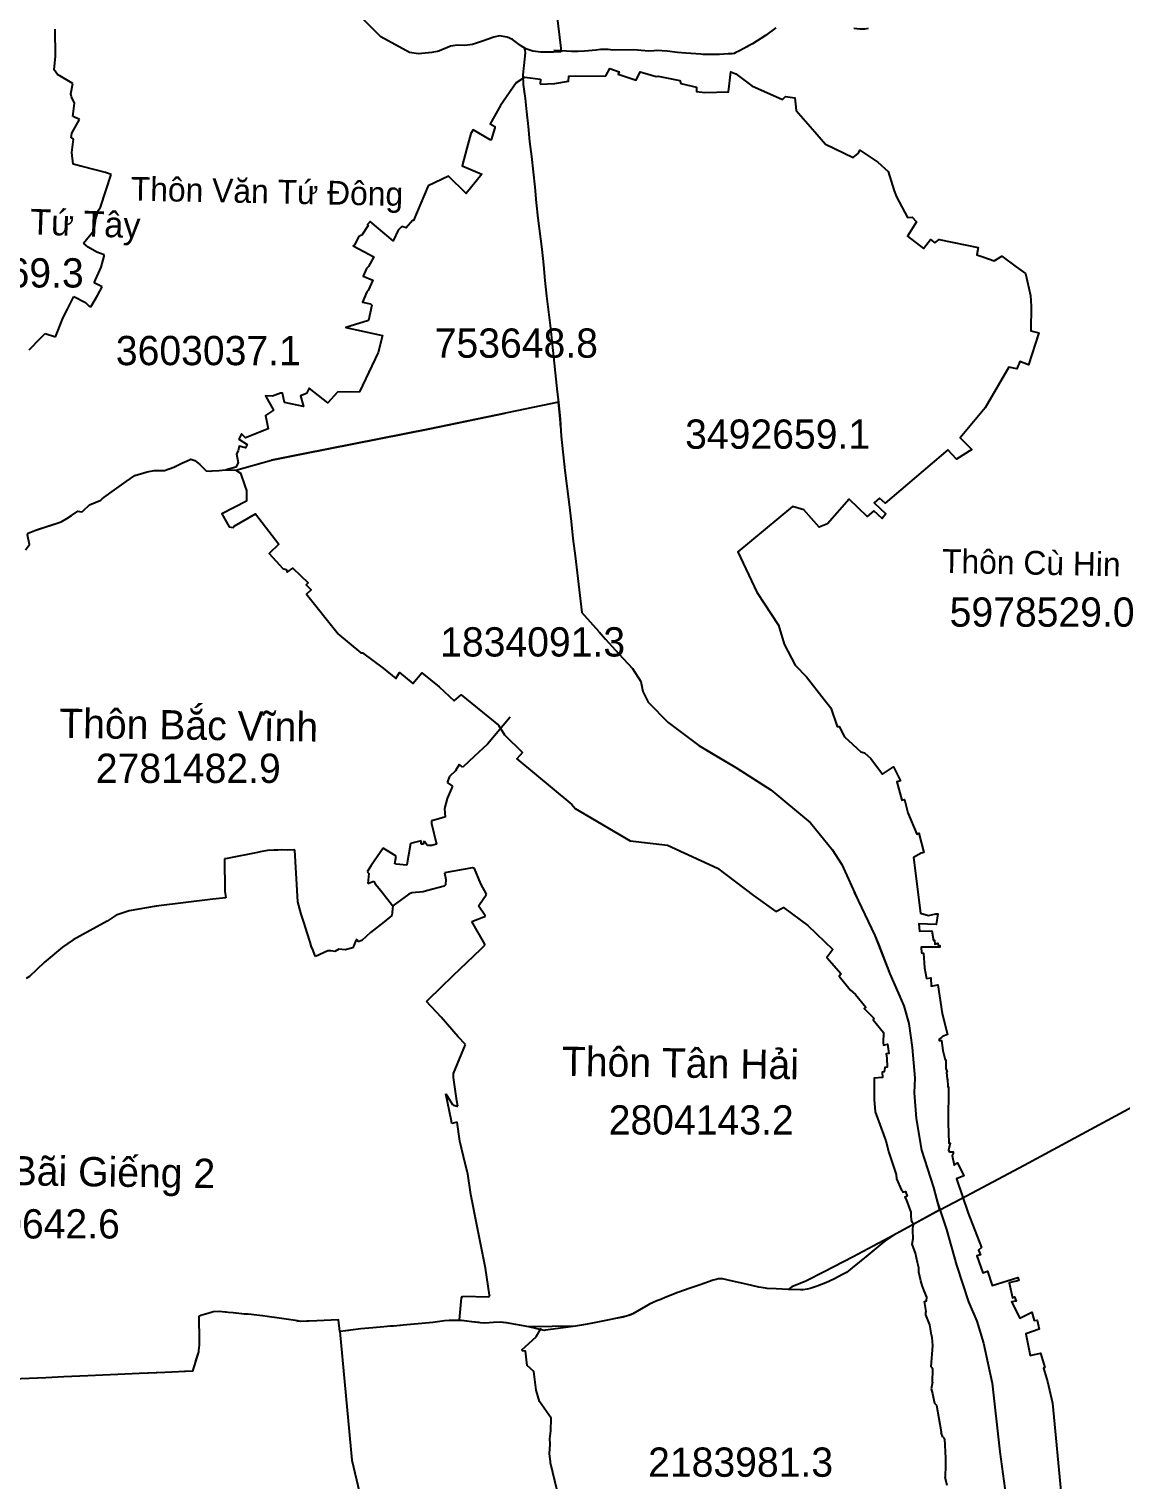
# Model space of a CAD drawing. Extents: x 587838 to 605780, y 1326024 to 1346437.
# Drawn here: x 597371 to 601566, y 1334943 to 1340515 of the extents above; entities that cross this region are included whole.
import ezdxf

# ---------------------------------------------------------------- set-up
doc = ezdxf.new("R2010")
doc.units = 0
for name, color, linetype in [('DIEM', 7, 'Continuous'), ('Level 4', 7, 'Continuous'), ('Level 45', 7, 'Continuous'), ('Level 46', 7, 'Continuous')]:
    doc.layers.add(name, color=color, linetype=linetype)

msp = doc.modelspace()

# ---------------------------------------------------------------- linework, layer by layer
at = {"layer": 'DIEM'}
for p, q in [((597473.6, 1340410.3), (597472.4, 1340515)), ((597468.1, 1340357.9), (597473.6, 1340410.2)), ((597480.9, 1340340.7), (597468.1, 1340357.8)), ((597539.7, 1340305.8), (597481, 1340340.7)), ((597532.1, 1340266.6), (597539.7, 1340305.7)), ((597534.8, 1340254.1), (597532.1, 1340266.6)), ((597546.4, 1340230.8), (597534.8, 1340254)), ((597540.3, 1340178.8), (597546.5, 1340230.7)), ((597536.1, 1340114.7), (597565.1, 1340167)), ((597565, 1340167.1), (597540.4, 1340178.7)), ((597533, 1340097.6), (597536.1, 1340114.7)), ((597541.8, 1340091.4), (597533, 1340097.5)), ((597535.7, 1340040.3), (597541.9, 1340091.4)), ((597540.6, 1339995.9), (597535.7, 1340040.3)), ((597645.6, 1339831.1), (597687.5, 1339956.2)), ((597687.5, 1339956.4), (597665.5, 1339964.3)), ((597627.9, 1339786.7), (597638, 1339819.1)), ((597638, 1339819.1), (597645.6, 1339831.1)), ((597621.8, 1339742.3), (597627.9, 1339786.7)), ((597580.8, 1339692.4), (597621.7, 1339742.2)), ((597599.1, 1339676.7), (597580.8, 1339692.3)), ((597631.9, 1339658.6), (597599.1, 1339676.7)), ((597659.4, 1339648.2), (597631.9, 1339658.6)), ((597660.6, 1339642.4), (597659.4, 1339648.2)), ((597622, 1339540.5), (597648.4, 1339600.4)), ((597648.4, 1339600.5), (597660.6, 1339642.4)), ((597652.7, 1339524.6), (597622, 1339540.4)), ((597542.9, 1339488.1), (597588.5, 1339464.8)), ((597588.6, 1339464.8), (597601.7, 1339452.1)), ((597601.7, 1339452.1), (597608.8, 1339448)), ((597473.6, 1339332.5), (597503.1, 1339407.1)), ((597433.1, 1339346), (597473.5, 1339332.5)), ((598312.3, 1337361.9), (598287.1, 1337360.2)), ((598327.8, 1337362.1), (598312.3, 1337361.9)), ((598339.8, 1337362.4), (598327.8, 1337362.1)), ((598365.1, 1337361.9), (598339.8, 1337362.4)), ((598388.3, 1337362.5), (598365.1, 1337361.9)), ((598392.9, 1337362), (598388.3, 1337362.5)), ((598404.4, 1337163.6), (598392.9, 1337362)), ((598132.6, 1337330), (598122.2, 1337328)), ((598122.2, 1337328), (598123.4, 1337203.8)), ((598249.2, 1337352.8), (598132.6, 1337330)), ((598259.1, 1337354.7), (598249.2, 1337352.8)), ((598287.1, 1337360.2), (598259.1, 1337354.7)), ((599074.8, 1337293.5), (598967.5, 1337274)), ((598967.5, 1337274), (598972.6, 1337249.1)), ((598972.6, 1337249.1), (598970.8, 1337228.3)), ((599082.2, 1337291.2), (599074.8, 1337293.5)), ((599107.1, 1337232.4), (599082.2, 1337291.2)), ((598123.4, 1337203.8), (598126.8, 1337178.6)), ((598830.2, 1337193.2), (598768.9, 1337147.3)), ((598842.5, 1337198.1), (598830.2, 1337193.2)), ((598885.7, 1337202.1), (598842.5, 1337198.1)), ((598898.6, 1337205.1), (598885.7, 1337202.1)), ((598966.4, 1337222.8), (598898.6, 1337205.1)), ((598970.8, 1337228.3), (598966.4, 1337222.8)), ((599128.8, 1337193.1), (599107.1, 1337232.4)), ((597859.7, 1337146), (597756.1, 1337128.2)), ((598078, 1337173.5), (597859.7, 1337146)), ((598126.8, 1337178.6), (598078, 1337173.5)), ((598417.3, 1337116.4), (598404.4, 1337163.6)), ((598768.9, 1337147.3), (598764.7, 1337111)), ((599098.1, 1337147.2), (599101.8, 1337152.7)), ((599125, 1337108.2), (599098.1, 1337147.2)), ((599101.8, 1337152.7), (599127.1, 1337190.1)), ((599127.1, 1337190.1), (599128.8, 1337193.1)), ((597671.1, 1337089.3), (597541.5, 1337016.7)), ((597706.4, 1337111.7), (597671.1, 1337089.3)), ((597756.1, 1337128.2), (597706.4, 1337111.7)), ((598428.1, 1337081), (598417.3, 1337116.4)), ((598735.8, 1337086.2), (598683.5, 1337045.8)), ((598764.7, 1337111), (598735.8, 1337086.2)), ((599072.6, 1337087), (599125, 1337108.2)), ((599122.1, 1337000.5), (599072.6, 1337087)), ((598439.9, 1337043.9), (598428.1, 1337081)), ((598451.5, 1337007.7), (598439.9, 1337043.9)), ((598683.5, 1337045.8), (598649.6, 1337014.8)), ((597500.3, 1336988.8), (597429, 1336930.6)), ((597541.5, 1337016.7), (597500.3, 1336988.8)), ((598456.9, 1336989.4), (598451.5, 1337007.7)), ((598460.3, 1336982.4), (598456.9, 1336989.4)), ((598470.6, 1336956.2), (598460.3, 1336982.4)), ((598519.8, 1336974.5), (598472, 1336952.8)), ((598530.4, 1336975.6), (598519.8, 1336974.5)), ((598545.8, 1336971.8), (598530.4, 1336975.6)), ((598562.1, 1336981.9), (598545.8, 1336971.8)), ((598586.3, 1336978.9), (598562.1, 1336981.9)), ((598615.4, 1336986.1), (598586.3, 1336978.9)), ((598627.5, 1337017.1), (598615.4, 1336986.1)), ((598632.2, 1337018.7), (598627.5, 1337017.1)), ((598635.3, 1337009.8), (598632.2, 1337018.7)), ((598649.6, 1337014.8), (598635.3, 1337009.8)), ((599000.4, 1336880.4), (599107.6, 1336981.4)), ((599107.6, 1336981.4), (599122.5, 1336997.3)), ((599122.5, 1336997.3), (599122.1, 1337000.5)), ((597429, 1336930.6), (597373, 1336876.1)), ((598472, 1336952.8), (598470.6, 1336956.2)), ((597373, 1336876.1), (597360.6, 1336868.2)), ((598905.7, 1336787.9), (599000.4, 1336880.4)), ((598898.4, 1336779.8), (598905.7, 1336787.9)), ((598954, 1336719.6), (598898.4, 1336779.8)), ((599019.5, 1336645.3), (598954, 1336719.6)), ((599048.3, 1336615.1), (599019.5, 1336645.3)), ((599002.3, 1336503.6), (599048.3, 1336615.1)), ((599001.7, 1336489.1), (599002.3, 1336503.6)), ((599014.2, 1336398.6), (599001.7, 1336489.1)), ((598994.5, 1336320.4), (598972.7, 1336425.4)), ((598972.7, 1336425.4), (598998.6, 1336384.7)), ((598998.6, 1336384.7), (599002, 1336382.1)), ((599002, 1336382.1), (599015.5, 1336378.3)), ((599019.2, 1336378.6), (599014.2, 1336398.6)), ((599015.5, 1336378.3), (599019.2, 1336378.6)), ((598996.1, 1336312.5), (598994.5, 1336320.4)), ((599016.3, 1336316.7), (598996.1, 1336312.5)), ((599026.2, 1336243.8), (599016.3, 1336316.7)), ((599046.2, 1336158.4), (599026.2, 1336243.8)), ((599056.8, 1336118.2), (599046.2, 1336158.4)), ((599068.5, 1336039.5), (599056.8, 1336118.2)), ((599094.6, 1335909.6), (599068.5, 1336039.5)), ((599116.5, 1335801), (599094.6, 1335909.6)), ((599124.3, 1335756.9), (599116.5, 1335801)), ((599140.8, 1335653), (599124.3, 1335756.9)), ((599025.4, 1335557.9), (599032.2, 1335642)), ((599032.2, 1335642), (599036, 1335648.5)), ((599036, 1335648.5), (599137.1, 1335646.6)), ((599137.1, 1335646.6), (599141.6, 1335648.2)), ((599141.6, 1335648.2), (599140.8, 1335653))]:
    msp.add_line(p, q, dxfattribs=at)
for points in [[(597665.5, 1339964.3), (597575.5, 1339987), (597540.7, 1339995.8)], [(597503.1, 1339407.1), (597518.6, 1339439.4), (597542.9, 1339488.1)], [(597609, 1339448), (597634, 1339491.6), (597652.7, 1339524.6)], [(597371.4, 1339282.6), (597415, 1339327.4), (597433, 1339346)]]:
    msp.add_lwpolyline(points, dxfattribs=at)
at = {"layer": 'Level 4'}
for p, q in [((599276, 1340330.6), (599336.2, 1340322.2)), ((599336.2, 1340322.2), (599335.5, 1340303.1)), ((599562.1, 1338200), (599494.7, 1338274.1)), ((599220.3, 1337871.9), (599133, 1337768.9)), ((599133, 1337768.9), (599082.2, 1337722)), ((599082.2, 1337722), (599037.5, 1337680.7)), ((598987, 1337644.1), (598977.6, 1337621.4)), ((599009.7, 1337665.8), (598987, 1337644.1)), ((599023.2, 1337690.1), (599009.7, 1337665.8)), ((599037.5, 1337680.7), (599023.2, 1337690.1)), ((598977.6, 1337621.4), (598997.5, 1337607.5)), ((598997.5, 1337607.5), (598978.2, 1337560.4)), ((598978.2, 1337560.4), (598967.9, 1337522.1)), ((598942.1, 1337481.2), (598916.9, 1337474.1)), ((598916.9, 1337474.1), (598916.9, 1337463.9)), ((598962.9, 1337487.1), (598942.1, 1337481.2)), ((598969.4, 1337488.6), (598962.9, 1337487.1)), ((598967.9, 1337522.1), (598969.4, 1337488.6)), ((598916.9, 1337463.9), (598936.8, 1337385)), ((598731.3, 1337369.2), (598685.8, 1337303.1)), ((598782.3, 1337339), (598731.3, 1337369.2)), ((598836.3, 1337386.8), (598822.9, 1337305.6)), ((598877.2, 1337397.5), (598836.2, 1337387.5)), ((598836.2, 1337387.5), (598836.3, 1337386.8)), ((598878.1, 1337396.4), (598877.2, 1337397.5)), ((598878.1, 1337385.1), (598878.1, 1337396.4)), ((598886.2, 1337385.1), (598878.1, 1337385.1)), ((598886.5, 1337393.7), (598886.2, 1337385.1)), ((598890, 1337394.9), (598886.5, 1337393.7)), ((598899.7, 1337381.9), (598890, 1337394.9)), ((598902.6, 1337379.3), (598899.7, 1337381.9)), ((598918.3, 1337379.5), (598902.6, 1337379.3)), ((598936.8, 1337385), (598918.3, 1337379.5)), ((598777.1, 1337309.7), (598782.3, 1337339)), ((598780.8, 1337309.3), (598777.1, 1337309.7)), ((598782, 1337308), (598780.8, 1337309.3)), ((598822.6, 1337303.9), (598782, 1337308)), ((598822.9, 1337305.6), (598822.6, 1337303.9)), ((598685.8, 1337303.1), (598670.2, 1337278.8)), ((598670.2, 1337278.8), (598672.1, 1337277.2)), ((598672.1, 1337277.2), (598676.5, 1337271.9)), ((598676.5, 1337271.9), (598672.6, 1337234)), ((598672.6, 1337234), (598695.8, 1337242)), ((598695.8, 1337242), (598701.7, 1337232.6)), ((598701.7, 1337232.6), (598715.9, 1337214.7)), ((598715.9, 1337214.7), (598726.6, 1337201.5)), ((598726.6, 1337201.5), (598767.1, 1337149.6)), ((598767.1, 1337149.6), (598768.9, 1337147.3)), ((600768.3, 1335919.3), (600769.4, 1335922.1)), ((600817, 1335577.5), (600815.9, 1335585.6)), ((599025.4, 1335557.9), (599024.7, 1335555.5)), ((600842.1, 1335318.8), (600837.2, 1335292.7)), ((600882.2, 1335107.8), (600875.6, 1335124.6)), ((600897.9, 1334922.3), (600890.5, 1334954.2))]:
    msp.add_line(p, q, dxfattribs=at)
for points in [[(599276, 1340330.6), (599242.3, 1340307.9), (599182.7, 1340221.8), (599142.4, 1340151.3), (599160.7, 1340140.4), (599160.8, 1340135.5), (599146.9, 1340089.1), (599143.1, 1340089), (599077.1, 1340128.3), (599068.7, 1340113.9), (599053.6, 1340056.9), (599035.5, 1339989.6), (599110.7, 1339957), (599050.7, 1339883.5), (598983.2, 1339949.5), (598904.6, 1339912.7), (598848.4, 1339779.8), (598844.4, 1339779.9), (598820.4, 1339751.2), (598803.7, 1339756.5), (598789.3, 1339741.9), (598770, 1339701.6), (598682.4, 1339776.3), (598672.2, 1339764.2), (598674.1, 1339760.4), (598650, 1339723.1), (598646.5, 1339722.1), (598637.2, 1339716.9), (598622.7, 1339688), (598616.4, 1339681.9), (598695.5, 1339639.7), (598675.8, 1339602.9), (598667.5, 1339595.1), (598654.8, 1339565.7), (598692.5, 1339550.2), (598673.8, 1339510.4), (598668.5, 1339505.4), (598651.9, 1339466.2), (598683.3, 1339459.7), (598687.7, 1339454.2), (598675.4, 1339396), (598589, 1339368.6), (598729.6, 1339338.6), (598712.4, 1339273), (598640.3, 1339121.7), (598556.6, 1339121), (598519.8, 1339079.3), (598448.1, 1339135.7), (598437.9, 1339114.7), (598414.7, 1339106.8), (598426.1, 1339064.8), (598352.9, 1339080.7), (598345.4, 1339116.1), (598337.3, 1339116.3), (598306.4, 1339104.6), (598280.4, 1339106.9), (598310, 1339051.6), (598280.3, 1339030.5), (598289.8, 1338979.7), (598203.4, 1338945.6), (598188, 1338960.9), (598176.8, 1338940.4), (598209.9, 1338919.4), (598203.2, 1338906.2), (598178.7, 1338912.7), (598175.3, 1338895), (598167.8, 1338883.4), (598174.7, 1338849.5), (598165.5, 1338831.8), (598128.9, 1338821.8)], [(599335.5, 1340303.1), (599390.7, 1340306.2), (599444.3, 1340315), (599444.6, 1340334), (599586.8, 1340335), (599603.1, 1340363.4), (599639, 1340350.8), (599634.2, 1340341.7), (599704.2, 1340318.9), (599719.5, 1340350.5), (599780.6, 1340332.7), (599788.3, 1340333.9), (599871.8, 1340317.6), (599875.1, 1340305.6), (599935.8, 1340291.4), (599935.8, 1340274.8), (599967.6, 1340270.9), (600059, 1340274.2), (600067.7, 1340350.6), (600086.4, 1340342.5), (600147.4, 1340297), (600265.6, 1340244.6), (600277.4, 1340255.9), (600313.2, 1340251.2), (600318, 1340202.5), (600389.9, 1340120.5), (600430.7, 1340073.4), (600537.3, 1340021.6), (600557.6, 1340038.3), (600563, 1340049.9), (600632, 1340003.5), (600671.5, 1339968.2), (600695.4, 1339894), (600703.5, 1339870.4), (600746, 1339790.9), (600763.6, 1339792.3), (600780.3, 1339774.8), (600745.6, 1339719.4), (600807.8, 1339672.1), (600834.1, 1339706.6), (600851.2, 1339693.6), (600868.2, 1339706.2), (601018, 1339675.8), (601012.3, 1339647.8), (601039.6, 1339638.5), (601079.3, 1339624.9), (601108.2, 1339642.2), (601163, 1339601.1), (601199.9, 1339576.2), (601217.9, 1339491.7), (601221.5, 1339450.3), (601219.4, 1339355.8), (601249.9, 1339348.5), (601210.5, 1339226), (601177.7, 1339238.4), (601166.1, 1339209.5), (601135.6, 1339216.4), (601044.3, 1339060.4), (600948.9, 1338945.6), (600993.3, 1338900.5), (600934.5, 1338863.7), (600900.8, 1338898.5), (600659.9, 1338693.6), (600638.8, 1338713.6), (600617.9, 1338694.9), (600663.4, 1338653.5), (600649, 1338634.8), (600616.6, 1338664.9), (600590.9, 1338642.5), (600522.2, 1338710), (600438.7, 1338614.5), (600406.1, 1338602.5), (600347.4, 1338668.7), (600304.4, 1338681), (600093.9, 1338506.6), (600167.6, 1338352.1), (600250.3, 1338225.9), (600271.9, 1338152.3), (600315.1, 1338071.8), (600357.8, 1338026.8), (600426.2, 1337940), (600451.3, 1337908.2), (600476, 1337836.7), (600483.3, 1337837.1), (600503.8, 1337796.4), (600566.9, 1337739.2), (600581.3, 1337734.7), (600605.1, 1337713.5), (600649.9, 1337653.2), (600692.4, 1337681.1), (600719.6, 1337628.1), (600704.4, 1337623.8), (600724.5, 1337553.7), (600734.6, 1337555.6), (600746.7, 1337504.4), (600782.1, 1337423.3), (600789.7, 1337427.4), (600808.2, 1337352.2), (600798, 1337349.7), (600769, 1337333.5), (600795.4, 1337119.1), (600827, 1337110.7), (600855, 1337116.9), (600862.9, 1337116.5), (600856.3, 1337076.6), (600789.2, 1337078.2), (600791.6, 1337050.3), (600839.5, 1337052), (600846.4, 1337014.5), (600850.3, 1337015.6), (600850.5, 1337000.9), (600862.5, 1337004.1), (600863.2, 1336996.2), (600870.5, 1336996), (600870.3, 1336988.7), (600798.1, 1336988.9), (600800.4, 1336966.8), (600807.9, 1336966.3), (600811.3, 1336910.3), (600819.3, 1336868.4), (600835, 1336871.1), (600837.3, 1336839.9), (600862.7, 1336844.7), (600879.7, 1336734.3), (600900.2, 1336653.7), (600879.9, 1336646.2), (600877, 1336641.6), (600868.1, 1336635.3), (600868, 1336630.3), (600876.9, 1336631.1), (600881.2, 1336592.3), (600890.7, 1336556.3), (600892.9, 1336556.9), (600892.7, 1336522.5), (600898.2, 1336509.7), (600895.9, 1336509.6), (600897.8, 1336482.6), (600899.6, 1336482.8), (600900.5, 1336452.1), (600903.9, 1336452.2), (600902.5, 1336314), (600905, 1336236.1), (600909.6, 1336236.4), (600904, 1336209), (600907.6, 1336203.1), (600921.1, 1336203.7), (600921.5, 1336196.5), (600917.4, 1336189.4), (600925.9, 1336152.4), (600938.1, 1336161.4), (600961.9, 1336110.8), (600934.3, 1336099.4), (600979.6, 1335967.7), (601030.1, 1335835.3), (601018.2, 1335825), (601026.1, 1335807.8), (601012.8, 1335803.9), (601034.8, 1335738.1), (601053.3, 1335744.7), (601071.8, 1335690.2), (601169.8, 1335720.9), (601173.7, 1335708.5), (601136, 1335700.6), (601149.9, 1335643), (601156.7, 1335645.6), (601162.8, 1335629.4), (601146.1, 1335626.5), (601176.9, 1335564.8), (601223.7, 1335587.1), (601232.2, 1335554.8), (601243.6, 1335556.3), (601252.4, 1335522.6), (601200.1, 1335504.7), (601217.3, 1335420.5), (601257, 1335430.1), (601273.8, 1335374.8), (601267.9, 1335372.6), (601283.6, 1335320.7), (601303.1, 1335238), (601338.2, 1334874.2)], [(598165.8, 1338821.4), (598184, 1338809.9), (598200.8, 1338760.9), (598206.9, 1338743.2), (598207, 1338701.4), (598112.5, 1338653.7), (598140.4, 1338602.7), (598156.1, 1338600.6), (598160, 1338606.2), (598241.3, 1338653.5), (598330.6, 1338536.3), (598294.4, 1338500.5), (598346.2, 1338443.4), (598358.6, 1338439.3), (598362.6, 1338428.6), (598384.4, 1338444.5), (598443.7, 1338388.1), (598436.2, 1338380.8), (598455.4, 1338360.7), (598437.9, 1338345), (598553.9, 1338198.9), (598557, 1338194.1), (598645.5, 1338119.7), (598652.7, 1338119), (598732.4, 1338060.6), (598780.4, 1338021.3), (598793.9, 1338044.2), (598846.1, 1338002.1), (598880.3, 1338042.4), (598947.1, 1337988.3), (599004.9, 1337934.9), (599031.6, 1337958.7), (599174.7, 1337841.4), (599198.4, 1337805.1), (599267.1, 1337736.9), (599244.8, 1337712.5), (599456, 1337537.3), (599469.8, 1337522.2), (599681, 1337397.8), (599824.5, 1337381), (600016.5, 1337292.2), (600154.7, 1337187.6), (600240, 1337125.5), (600269.4, 1337140.8), (600363.4, 1337072.7), (600459.1, 1336979.6), (600435.5, 1336949.4), (600491.7, 1336886.8), (600483.3, 1336878.3), (600525.8, 1336825.6), (600546.6, 1336807.5), (600585.7, 1336758.1), (600579.9, 1336753.3), (600617, 1336716.4), (600614.2, 1336710.6), (600654.1, 1336661.9), (600651.9, 1336621.4), (600654.2, 1336612.6), (600668.9, 1336616.4), (600674.6, 1336580.8), (600663.8, 1336579.1), (600667.1, 1336562.4), (600668.4, 1336528.4), (600658.4, 1336526.7), (600655.8, 1336510.6), (600649.1, 1336509.4), (600649.4, 1336487.9), (600618.1, 1336486.2), (600618.5, 1336403.6), (600622, 1336356.5), (600663.1, 1336245.8), (600674.5, 1336201), (600702.4, 1336115.9), (600704, 1336098.9), (600722.4, 1336055.6), (600726, 1336053.5), (600728.3, 1336047.9), (600738.4, 1336051.2), (600745.2, 1336032.9), (600735.6, 1336029.3), (600740.4, 1336019.5), (600758.3, 1335971.7), (600758.9, 1335960.7), (600760.5, 1335939.5), (600763.6, 1335933.4), (600769.4, 1335922.1)], [(600870.3, 1335980.1), (600953.9, 1336024.4), (601193.8, 1336151.7), (601929.3, 1336549.3), (601931, 1336880), (602757.5, 1336865.9)], [(600815.9, 1335585.6), (600817.4, 1335589.8), (600811.8, 1335628.4), (600819.2, 1335631.2), (600820.9, 1335645.2), (600810.5, 1335669.1), (600801.8, 1335690), (600797.5, 1335707.1), (600790.1, 1335740.7), (600789.1, 1335757.1), (600784.7, 1335778.3), (600776.2, 1335813.3), (600763.3, 1335848.2), (600767.9, 1335870.3), (600766.1, 1335900.8), (600766.1, 1335906.5), (600768.3, 1335919.3)], [(600842.1, 1335318.8), (600843.4, 1335368), (600842, 1335371.8), (600837.2, 1335377.2), (600843, 1335459.2), (600840.3, 1335489.9), (600838.4, 1335500), (600831.4, 1335538.1), (600817, 1335577.5)], [(599400.2, 1334902.2), (599374.2, 1335009.2), (599375.2, 1335013.3), (599370.7, 1335042.7), (599372.8, 1335079.9), (599371.5, 1335100.5), (599375.4, 1335131.3), (599376.8, 1335180.4), (599332.9, 1335244), (599319.7, 1335287.2), (599310.9, 1335358.9), (599285.2, 1335382.2), (599279.1, 1335438), (599267.4, 1335438.5), (599263.9, 1335442.6), (599319.4, 1335492.3), (599338.8, 1335525.3)], [(598564.9, 1335513.1), (598611.6, 1335018.8), (598937.2, 1333647.3), (599019.8, 1332962.6), (599061.9, 1332833.4)], [(600837.2, 1335292.7), (600841.5, 1335275.2), (600846.9, 1335250), (600849.4, 1335238.1), (600856.8, 1335230.3), (600875.2, 1335127.2), (600875.6, 1335124.6)], [(600882.2, 1335107.8), (600885.8, 1335105.2), (600888, 1335100.5), (600892.6, 1335027), (600891.8, 1335000), (600890.5, 1334954.2)]]:
    msp.add_lwpolyline(points, dxfattribs=at)
at = {"layer": 'Level 45'}
for p, q in [((598959.5, 1340436.1), (598945.4, 1340430.3)), ((598977, 1340443.3), (598959.5, 1340436.1)), ((598990.7, 1340449), (598977, 1340443.3)), ((599017.3, 1340452.4), (598990.7, 1340449)), ((599045.6, 1340451.7), (599017.3, 1340452.4)), ((599074.7, 1340455.2), (599045.6, 1340451.7)), ((599415.4, 1340426.9), (599386.2, 1340426.1))]:
    msp.add_line(p, q, dxfattribs=at)
for points in [[(599360.3, 1340887.1), (599413.7, 1340441.2), (599415.4, 1340426.9)], [(598722.7, 1340484.5), (598579.6, 1340628.2), (598487.6, 1340759.2)], [(598867.2, 1340419.8), (598833.1, 1340424.9), (598722.7, 1340484.5)], [(599156.5, 1340483.8), (599117, 1340470), (599074.7, 1340455.2)], [(599229.2, 1340474.1), (599207.7, 1340483.4), (599178.3, 1340488.6), (599156.5, 1340483.8)], [(598945.4, 1340430.3), (598918.4, 1340424.3), (598867.2, 1340419.8)], [(599279.5, 1340439.3), (599258.9, 1340451.7), (599229.2, 1340474.1)], [(599386.2, 1340426.1), (599338.1, 1340426.4), (599307.1, 1340429.8), (599279.5, 1340439.3)]]:
    msp.add_lwpolyline(points, dxfattribs=at)
at = {"layer": 'Level 46'}
for p, q in [((599435.9, 1340430.5), (599386.8, 1340431.9)), ((599455.6, 1340428.1), (599435.9, 1340430.5)), ((599481.1, 1340428.1), (599455.6, 1340428.1)), ((599504.9, 1340430), (599481.1, 1340428.1)), ((599550.6, 1340434.3), (599504.9, 1340430)), ((599566.5, 1340435.8), (599550.6, 1340434.3)), ((599595.8, 1340435.8), (599566.5, 1340435.8)), ((599614.6, 1340434.3), (599595.8, 1340435.8)), ((599694.5, 1340435.3), (599614.6, 1340434.3)), ((599722.8, 1340432.6), (599694.5, 1340435.3)), ((599752.2, 1340430.2), (599722.8, 1340432.6)), ((599773.3, 1340431.7), (599752.2, 1340430.2)), ((599783.4, 1340432.6), (599773.3, 1340431.7)), ((599823.4, 1340429.3), (599783.4, 1340432.6)), ((599862.8, 1340425.4), (599823.4, 1340429.3)), ((599894.1, 1340422.5), (599862.8, 1340425.4)), ((599951.8, 1340418.7), (599894.1, 1340422.5)), ((599959.5, 1340417), (599951.8, 1340418.7)), ((600000, 1340417.5), (599959.5, 1340417))]:
    msp.add_line(p, q, dxfattribs=at)
for points in [[(600240.7, 1340519.6), (600200.7, 1340489.6), (600150.6, 1340458.3), (600134.9, 1340449.8), (600128.4, 1340446.2), (600117.5, 1340440.3), (600097.6, 1340430.4), (600087, 1340424.7), (600080, 1340421.4), (600072.1, 1340419.6), (600057.7, 1340419.6), (600024.4, 1340417.4), (600000, 1340417.5)], [(600594.4, 1340516.5), (600581.4, 1340514.3), (600562.6, 1340514.4), (600540.3, 1340517.1)], [(599273.3, 1340443), (599275.4, 1340433.7), (599277.6, 1340423.8), (599272.6, 1340375.2), (599268.5, 1340339.5), (599269.8, 1340302.4), (599275.2, 1340264.9)], [(599273.3, 1340443), (599275.4, 1340433.7), (599277.6, 1340423.8), (599272.6, 1340375.2), (599268.5, 1340339.5), (599269.8, 1340302.4), (599275.2, 1340264.9)], [(599277.5, 1340423.6), (599272.6, 1340375.2), (599268.5, 1340339.5), (599269.8, 1340302.4), (599277.5, 1340248.3), (599282.8, 1340197), (599288.3, 1340140.7), (599294.1, 1340083), (599301.2, 1340025.3), (599307.8, 1339966.6), (599314.4, 1339907.5), (599319.3, 1339847.9), (599326.5, 1339788.9), (599340.8, 1339669.7), (599347.1, 1339609.6), (599352.9, 1339549.4), (599359.2, 1339488.7), (599366.9, 1339427.8), (599374.1, 1339366.5), (599381, 1339305.3), (599400.8, 1339121.6), (599405.2, 1339082.3)], [(598165.8, 1338821.4), (598303.2, 1338859), (598424.2, 1338883.2), (598910.7, 1338979.9), (599200, 1339040)], [(599413.7, 1338982), (599411.8, 1339018), (599405.2, 1339082.3), (599275.6, 1339055.7), (598910.7, 1338979.9), (598424.2, 1338883.2), (598303.2, 1338859)], [(599405.2, 1339082.3), (599411.8, 1339018), (599415.4, 1338951.9), (599429.7, 1338820), (599446.2, 1338688.8), (599453.9, 1338623.1), (599461, 1338557.8), (599469, 1338492.4), (599494.7, 1338274.1)], [(597652.6, 1338710.4), (597658.7, 1338715.8), (597699.7, 1338745.3), (597744.8, 1338777.2), (597778.4, 1338799.9), (597825.1, 1338814.9), (597851.9, 1338819), (597892, 1338820.2), (597927.4, 1338832), (597962.9, 1338849.8), (597964.8, 1338850.3), (597993.4, 1338862.6), (598000.5, 1338860.4), (598008.8, 1338858.2), (598027, 1338842.3), (598051.9, 1338818.1)], [(597652.6, 1338710.4), (597658.7, 1338715.8), (597699.7, 1338745.3), (597744.8, 1338777.2), (597778.4, 1338799.9), (597825.1, 1338814.9)], [(597800, 1338806.8), (597825.1, 1338814.9), (597851.9, 1338819), (597892, 1338820.2), (597927.4, 1338832), (597962.9, 1338849.8), (597964.8, 1338850.3), (597993.4, 1338862.6), (598000.5, 1338860.4), (598008.8, 1338858.2), (598027, 1338842.3), (598051.9, 1338818.1)], [(598000, 1338860.5), (598000.5, 1338860.4), (598008.8, 1338858.2), (598027, 1338842.3), (598051.9, 1338818.1)], [(598051.9, 1338818.1), (598067.9, 1338817.3), (598075, 1338818.9), (598101.2, 1338820.2), (598126.6, 1338821.8)], [(598051.9, 1338818.1), (598067.9, 1338817.3), (598075, 1338818.9), (598100, 1338820.1)], [(598126.6, 1338821.8), (598165.8, 1338821.4)], [(597358, 1338514.9), (597372.8, 1338534.8), (597365.7, 1338572.1), (597368.7, 1338578.7), (597393.3, 1338589.2), (597494.6, 1338622.9), (597517.1, 1338634.9), (597534.6, 1338647.1), (597558.7, 1338663.5), (597571.4, 1338661.4), (597576.3, 1338662.2), (597579.9, 1338664.4), (597603.2, 1338687.2), (597646.6, 1338705.1), (597652.6, 1338710.4)], [(597400, 1338591.4), (597494.6, 1338622.9), (597517.1, 1338634.9), (597534.6, 1338647.1), (597558.7, 1338663.5), (597571.4, 1338661.4), (597576.3, 1338662.2), (597579.9, 1338664.4), (597603.2, 1338687.2), (597646.6, 1338705.1), (597652.6, 1338710.4)], [(597644.1, 1338704.1), (597646.6, 1338705.1)], [(599562.1, 1338200), (599586.5, 1338171.9), (599637.1, 1338115.1), (599689.7, 1338059.6), (599721.4, 1338009.9), (599729.6, 1337970.5), (599749.2, 1337929.5), (599826.5, 1337851.5), (599944.9, 1337763.6), (600086, 1337679.4), (600200, 1337606.4)], [(599800, 1337878.3), (599826.5, 1337851.5), (599944.9, 1337763.6), (600000, 1337730.7)], [(600000, 1337730.7), (600086, 1337679.4), (600220.4, 1337593.4), (600373.8, 1337467), (600456, 1337363.5), (600494, 1337306.9), (600556, 1337168.2), (600621, 1337033.8), (600634.1, 1337000)], [(600541.7, 1337200), (600556, 1337168.2), (600621, 1337033.8), (600678, 1336886.6), (600732, 1336763.8), (600751.6, 1336695.9), (600764.5, 1336603.1), (600773.7, 1336485.9), (600771.9, 1336429.5), (600779.2, 1336331.3), (600800.1, 1336209.1), (600845.5, 1336065.6), (600869.4, 1335979.6)], [(600634.1, 1337000), (600678, 1336886.6), (600716.1, 1336800)], [(600845.4, 1336066), (600869.4, 1335979.6)], [(600870.3, 1335980.1), (600690.4, 1335881.6), (600669.2, 1335868.2), (600655.5, 1335857.6), (600587.4, 1335801.4), (600533.5, 1335757.4), (600511.3, 1335739.5), (600496.7, 1335731.4), (600462.4, 1335713.9), (600431.9, 1335699.9), (600398.8, 1335687.5), (600371.6, 1335678.3), (600360.3, 1335675.4), (600345.8, 1335673.1), (600335.4, 1335672.7), (600288.1, 1335674.8), (600241.2, 1335676.9), (600207.3, 1335678.7), (600192.8, 1335680.6), (600174.6, 1335683.5), (600126.5, 1335694.3), (600073.6, 1335706.2), (600035.8, 1335714.9), (600028, 1335715.1), (600019.6, 1335714.9), (600011.4, 1335712.9), (600000, 1335709.8)], [(600869.4, 1335979.6), (600758.4, 1335919.5), (600690.4, 1335881.6), (600537.4, 1335799.2), (600426.5, 1335742.7), (600355.7, 1335706), (600301.6, 1335684.1), (600288.1, 1335674.8), (600241.2, 1335676.9), (600207.3, 1335678.7), (600192.8, 1335680.6), (600174.6, 1335683.5), (600126.5, 1335694.3), (600073.6, 1335706.2), (600035.8, 1335714.9), (600028, 1335715.1), (600019.6, 1335714.9), (600011.4, 1335712.9), (600000, 1335709.8)], [(600870.3, 1335980.1), (600690.4, 1335881.6), (600669.2, 1335868.2), (600655.5, 1335857.6), (600585.7, 1335800)], [(600858.6, 1336015.6), (600895.2, 1335904.9), (600934.5, 1335768), (600980.5, 1335627.5), (601012.4, 1335552.8), (601037.5, 1335468), (601071.2, 1335315.3), (601101, 1335050.4)], [(600000, 1335709.8), (599949.5, 1335692.9), (599911.3, 1335680), (599864, 1335662.5), (599815.3, 1335643.2), (599798.2, 1335636.5), (599783, 1335630.5), (599755.1, 1335618), (599748, 1335614.2), (599690.8, 1335581.5), (599670.8, 1335572.7), (599624.1, 1335562.7), (599587.1, 1335555.7), (599529.4, 1335544.2), (599493.7, 1335537.2), (599471.2, 1335534.1), (599291, 1335530.6), (599205.9, 1335546.5), (599182.7, 1335548.4), (599156.1, 1335547.8), (599122.7, 1335545.2), (599104.8, 1335546.7), (599071.8, 1335550.8), (599032.8, 1335555.6)], [(600000, 1335709.8), (599949.5, 1335692.9), (599911.3, 1335680), (599864, 1335662.5), (599815.3, 1335643.2), (599798.2, 1335636.5), (599783, 1335630.5), (599755.1, 1335618), (599748, 1335614.2), (599690.8, 1335581.5), (599670.8, 1335572.7), (599624.1, 1335562.7), (599587.1, 1335555.7), (599529.4, 1335544.2), (599493.7, 1335537.2), (599471.2, 1335534.1), (599291, 1335530.6), (599205.9, 1335546.5), (599182.7, 1335548.4), (599156.1, 1335547.8), (599122.7, 1335545.2), (599104.8, 1335546.7), (599071.8, 1335550.8), (599043.1, 1335554.4), (599042.1, 1335554.4)], [(600000, 1335709.8), (599949.5, 1335692.9), (599911.3, 1335680), (599864, 1335662.5), (599815.3, 1335643.2), (599798.2, 1335636.5), (599783, 1335630.5), (599755.1, 1335618), (599748, 1335614.2), (599690.8, 1335581.5), (599683.3, 1335577.5), (599675.6, 1335574.4), (599670.8, 1335572.7), (599653.3, 1335568.3), (599624.1, 1335562.7), (599587.1, 1335555.7), (599529.4, 1335544.2), (599493.7, 1335537.2), (599471.2, 1335534.1), (599404.5, 1335524.9), (599356, 1335518.3), (599350.7, 1335516.6), (599291, 1335530.6), (599205.9, 1335546.5), (599182.7, 1335548.4), (599156.1, 1335547.8), (599122.7, 1335545.2), (599104.8, 1335546.7), (599071.8, 1335550.8), (599043.1, 1335554.4), (599042.1, 1335554.4)], [(600000, 1335709.8), (599949.5, 1335692.9), (599911.3, 1335680), (599864, 1335662.5), (599815.3, 1335643.2), (599798.2, 1335636.5), (599783, 1335630.5), (599755.1, 1335618), (599748, 1335614.2), (599690.8, 1335581.5), (599683.3, 1335577.5), (599675.6, 1335574.4), (599670.8, 1335572.7), (599653.3, 1335568.3), (599624.1, 1335562.7), (599587.1, 1335555.7), (599529.4, 1335544.2), (599493.7, 1335537.2), (599471.2, 1335534.1), (599404.5, 1335524.9), (599356, 1335518.3), (599350.7, 1335516.6), (599291, 1335530.6), (599205.9, 1335546.5), (599182.7, 1335548.4), (599156.1, 1335547.8), (599122.7, 1335545.2), (599104.8, 1335546.7), (599071.8, 1335550.8), (599043.1, 1335554.4), (599042.1, 1335554.4)], [(600000, 1335709.8), (599949.5, 1335692.9), (599911.3, 1335680), (599864, 1335662.5), (599800, 1335637.1)], [(600200, 1335679.4), (600174.6, 1335683.5), (600126.5, 1335694.3), (600073.6, 1335706.2), (600035.8, 1335714.9), (600028, 1335715.1), (600019.6, 1335714.9), (600011.4, 1335712.9), (600000, 1335709.8)], [(598200, 1335580), (598155.7, 1335585.4), (598135.8, 1335586.6), (598113.4, 1335588.9), (598104.7, 1335589.4), (598079, 1335588.2), (598067.1, 1335585.4), (598031.8, 1335574.7), (598023.7, 1335570.1), (598023.9, 1335562.3), (598024.8, 1335485.7), (598024.5, 1335460.6), (598022.5, 1335439.7), (598021.8, 1335434.4), (597999.7, 1335360.4), (597968.6, 1335358.9)], [(598576.9, 1335514.5), (598564.9, 1335513.1), (598560.7, 1335558.1), (598476.9, 1335554.3), (598415.7, 1335551.8), (598403.5, 1335553.5), (598350.1, 1335562.2), (598268.6, 1335572.9), (598213.5, 1335579.3), (598198, 1335580.2), (598155.7, 1335585.4), (598135.8, 1335586.6), (598113.4, 1335588.9), (598104.7, 1335589.4), (598079, 1335588.2), (598067.1, 1335585.4), (598031.8, 1335574.7), (598023.7, 1335570.1), (598023.9, 1335562.3), (598024.8, 1335485.7), (598024.5, 1335460.6), (598022.5, 1335439.7), (598021.8, 1335434.4), (597999.7, 1335360.4), (597968.6, 1335358.9)], [(598576.9, 1335514.5), (598564.9, 1335513.1), (598560.7, 1335558.1), (598476.9, 1335554.3), (598415.7, 1335551.8), (598403.5, 1335553.5), (598350.1, 1335562.2), (598268.6, 1335572.9), (598213.5, 1335579.3), (598198, 1335580.2), (598155.7, 1335585.4), (598135.8, 1335586.6), (598113.4, 1335588.9), (598104.7, 1335589.4), (598079, 1335588.2), (598067.1, 1335585.4), (598031.8, 1335574.7), (598023.7, 1335570.1), (598023.9, 1335562.3), (598024.8, 1335485.7), (598024.5, 1335460.6), (598022.5, 1335439.7), (598021.8, 1335434.4), (597999.7, 1335360.4), (597968.6, 1335358.9)], [(598576.9, 1335514.5), (598564.9, 1335513.1), (598560.7, 1335558.1), (598476.9, 1335554.3), (598415.7, 1335551.8), (598403.5, 1335553.5), (598350.1, 1335562.2), (598268.6, 1335572.9), (598213.5, 1335579.3), (598198, 1335580.2), (598155.7, 1335585.4), (598135.8, 1335586.6), (598113.4, 1335588.9), (598104.7, 1335589.4), (598079, 1335588.2), (598067.1, 1335585.4), (598031.8, 1335574.7), (598023.7, 1335570.1), (598023.9, 1335562.3), (598024.8, 1335485.7), (598024.5, 1335460.6), (598022.5, 1335439.7), (598021.8, 1335434.4), (598011.5, 1335400)], [(598576.9, 1335514.5), (598564.9, 1335513.1), (598560.7, 1335558.1), (598476.9, 1335554.3), (598415.7, 1335551.8), (598403.5, 1335553.5), (598350.1, 1335562.2), (598268.6, 1335572.9), (598213.5, 1335579.3), (598198, 1335580.2), (598155.7, 1335585.4), (598135.8, 1335586.6), (598113.4, 1335588.9), (598104.7, 1335589.4), (598079, 1335588.2), (598067.1, 1335585.4), (598031.8, 1335574.7), (598023.7, 1335570.1), (598023.9, 1335562.3), (598024.8, 1335485.7), (598024.5, 1335460.6), (598022.5, 1335439.7), (598021.8, 1335434.4), (598011.5, 1335400)], [(598576.9, 1335514.5), (598564.9, 1335513.1), (598560.7, 1335558.1), (598476.9, 1335554.3), (598415.7, 1335551.8), (598403.5, 1335553.5), (598350.1, 1335562.2), (598268.6, 1335572.9), (598213.5, 1335579.3), (598198, 1335580.2), (598155.7, 1335585.4), (598135.8, 1335586.6), (598113.4, 1335588.9), (598104.7, 1335589.4), (598079, 1335588.2), (598067.1, 1335585.4), (598031.8, 1335574.7), (598023.7, 1335570.1), (598023.9, 1335562.3), (598024.8, 1335485.7), (598024.5, 1335460.6), (598022.5, 1335439.7), (598021.8, 1335434.4), (598011.5, 1335400)], [(598128.8, 1335587.3), (598113.4, 1335588.9), (598104.7, 1335589.4), (598079, 1335588.2), (598067.1, 1335585.4), (598031.8, 1335574.7), (598023.7, 1335570.1), (598023.9, 1335562.3), (598023.9, 1335562.1)], [(598031.8, 1335574.7), (598023.7, 1335570.1), (598023.9, 1335562.3), (598024.8, 1335485.7), (598024.5, 1335460.6), (598022.5, 1335439.7), (598021.8, 1335434.4), (597999.7, 1335360.4)], [(598576.9, 1335514.5), (598564.9, 1335513.1), (598560.7, 1335558.1), (598476.9, 1335554.3), (598400, 1335551.2)], [(598909.1, 1335545.9), (598808.7, 1335537), (598771.3, 1335534.1), (598760.3, 1335533.2), (598734.6, 1335530.8), (598692.2, 1335526.8), (598645.7, 1335522.7), (598606.4, 1335518), (598576.9, 1335514.5)], [(598909.1, 1335545.9), (598808.7, 1335537), (598771.3, 1335534.1), (598760.3, 1335533.2), (598734.6, 1335530.8), (598692.2, 1335526.8), (598645.7, 1335522.7), (598606.4, 1335518), (598576.9, 1335514.5)], [(598909.1, 1335545.9), (598808.7, 1335537), (598771.3, 1335534.1), (598760.3, 1335533.2), (598734.6, 1335530.8), (598692.2, 1335526.8), (598645.7, 1335522.7), (598606.4, 1335518), (598576.9, 1335514.5)], [(598909.1, 1335545.9), (598808.7, 1335537), (598796.5, 1335536.1)], [(598909.1, 1335545.9), (598808.7, 1335537), (598800, 1335536.4)], [(599032.8, 1335555.6), (598985.6, 1335555.1), (598967.8, 1335554), (598922.8, 1335547.8), (598909.1, 1335545.9)], [(599043.5, 1335554.3), (599043.1, 1335554.4), (599024.7, 1335555.5), (598985.6, 1335555.1), (598967.8, 1335554), (598922.8, 1335547.8), (598909.1, 1335545.9)], [(599043.5, 1335554.3), (599043.1, 1335554.4), (599024.7, 1335555.5), (598985.6, 1335555.1), (598967.8, 1335554), (598922.8, 1335547.8), (598909.1, 1335545.9)], [(599000, 1335555.2), (598985.6, 1335555.1), (598967.8, 1335554), (598922.8, 1335547.8), (598909.1, 1335545.9)], [(599000, 1335555.2), (598985.6, 1335555.1), (598967.8, 1335554), (598922.8, 1335547.8), (598909.1, 1335545.9)], [(599000, 1335555.2), (598985.6, 1335555.1), (598967.8, 1335554), (598922.8, 1335547.8), (598909.1, 1335545.9)], [(599043.5, 1335554.3), (599043.1, 1335554.4), (599024.7, 1335555.5), (599000, 1335555.2)], [(599043.5, 1335554.3), (599043.1, 1335554.4), (599024.7, 1335555.5), (599000, 1335555.2)], [(599100, 1335547.3), (599071.8, 1335550.8), (599043.1, 1335554.4), (599042.1, 1335554.4)], [(599200, 1335547), (599182.7, 1335548.4), (599156.1, 1335547.8), (599122.7, 1335545.2), (599104.8, 1335546.7), (599071.8, 1335550.8), (599043.1, 1335554.4), (599042.1, 1335554.4)], [(598600, 1335517.3), (598576.9, 1335514.5)], [(597999.7, 1335360.4), (597893.4, 1335355.2), (597794.7, 1335351.5), (597713.1, 1335347.9), (597597.6, 1335342.9), (597505.2, 1335338.7), (597436.5, 1335335.6), (597307.5, 1335329.7), (597245.5, 1335326.7), (597187.1, 1335322.8), (597152.5, 1335320.6)], [(597999.7, 1335360.4), (597893.4, 1335355.2), (597794.7, 1335351.5), (597713.1, 1335347.9), (597597.6, 1335342.9), (597505.2, 1335338.7), (597436.5, 1335335.6), (597307.5, 1335329.7), (597245.5, 1335326.7), (597187.1, 1335322.8), (597152.5, 1335320.6)], [(597999.7, 1335360.4), (597893.4, 1335355.2), (597794.7, 1335351.5), (597713.1, 1335347.9), (597597.6, 1335342.9), (597505.2, 1335338.7), (597436.5, 1335335.6), (597307.5, 1335329.7), (597245.5, 1335326.7), (597187.1, 1335322.8), (597152.5, 1335320.6)], [(597999.7, 1335360.4), (597893.4, 1335355.2), (597794.7, 1335351.5), (597713.1, 1335347.9), (597597.6, 1335342.9), (597505.2, 1335338.7), (597436.5, 1335335.6), (597307.5, 1335329.7), (597245.5, 1335326.7), (597187.1, 1335322.8), (597152.5, 1335320.6)], [(597999.7, 1335360.4), (597893.4, 1335355.2), (597800, 1335351.7)], [(601101, 1335050.4), (601123.4, 1334882.1), (601140.6, 1334729.4), (601152.8, 1334577.2), (601167.6, 1334429.4), (601190.9, 1334271.7)]]:
    msp.add_lwpolyline(points, dxfattribs=at)

# ---------------------------------------------------------------- texts
at = {"layer": 'DIEM'}
for s, p in [('1946769.3', (596871, 1339522.3)), ('753648.8', (598929.8, 1339252.7)), ('3603037.1', (597704.9, 1339224)), ('3492659.1', (599891.8, 1338903.1)), ('5978529.0', (600907.9, 1338219.7)), ('1834091.3', (598950.6, 1338105.2)), ('2781482.9', (597628, 1337619.8)), ('2804143.2', (599598.2, 1336269.5)), ('5990642.6', (597009.7, 1335870.3)), ('2183981.3', (599749.6, 1334955.2))]:
    msp.add_text(s, height=112.41, dxfattribs=at).set_placement(p)
at = {"layer": 'Level 4'}
for s, height, rotation, p in [('Thôn Văn Tứ Đông', 91.37, 358.8705, (597761.7, 1339856)), ('Thôn Văn Tứ Tây', 98.22, 357.974, (596768.7, 1339747.9)), ('Thôn Cù Hin', 91.37, 358.8705, (600878, 1338426.6)), ('Thôn Bắc Vĩnh', 112.41, 359.1692, (597486.8, 1337793)), ('Thôn Tân Hải', 112.41, 359.1692, (599417.7, 1336494.8)), ('Thôn Bãi Giếng 2', 112.41, 359.1692, (596915.9, 1336080.6))]:
    msp.add_text(s, height=height, rotation=rotation, dxfattribs=at).set_placement(p)

doc.saveas('drawing.dxf')
